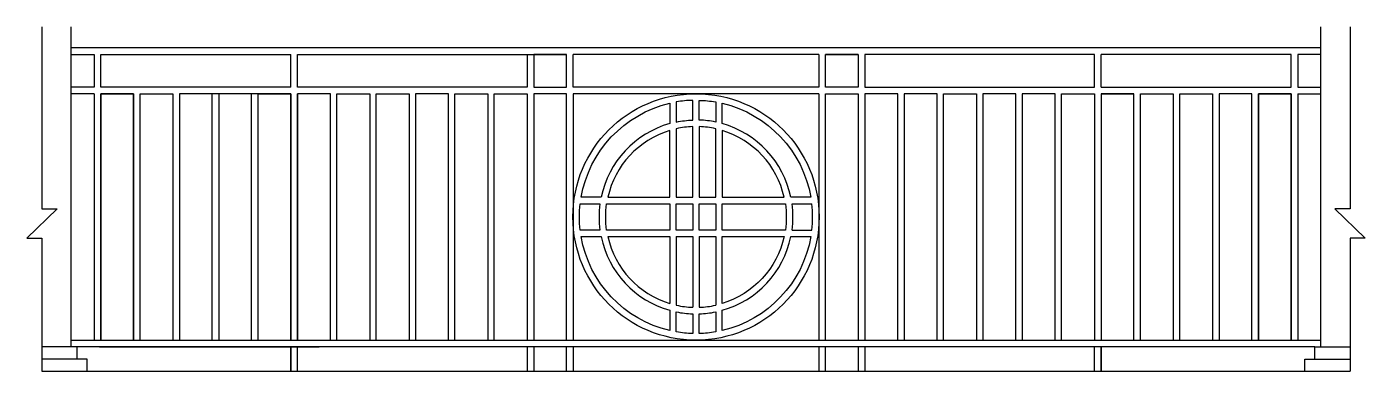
# Model space of a CAD drawing. Header units: metres. Extents: x 297 to 4379, y 388 to 1437.
import ezdxf

# ---------------------------------------------------------------- set-up
doc = ezdxf.new("R2010")
doc.units = ezdxf.units.M
for name, color, linetype in [('2', 2, 'Continuous'), ('3', 3, 'Continuous'), ('4', 4, 'Continuous'), ('7', 7, 'Continuous')]:
    doc.layers.add(name, color=color, linetype=linetype)

msp = doc.modelspace()

# ---------------------------------------------------------------- linework, layer by layer
at = {"layer": '2'}
msp.add_line((343.63, 387.52), (4332.46, 387.52), dxfattribs=at)
for points in [[(481.93, 387.52), (481.93, 424.11), (451.47, 424.11), (451.47, 461.99), (433.04, 461.99), (433.04, 1437.04)], [(4194.15, 387.52), (4194.15, 424.11), (4224.61, 424.11), (4224.61, 461.99), (4243.04, 461.99), (4243.04, 1437.04)]]:
    msp.add_lwpolyline(points, dxfattribs=at)
at = {"layer": '3'}
for p, q in [((1823.04, 387.52), (1823.04, 387.52)), ((2853.04, 387.52), (2853.04, 387.52))]:
    msp.add_line(p, q, dxfattribs=at)
for points in [[(343.63, 1437.04), (343.63, 882.08), (389.93, 882.08), (297.32, 792.97), (343.63, 792.97), (343.63, 387.52)], [(4332.46, 1437.04), (4332.46, 882.08), (4286.15, 882.08), (4378.77, 792.97), (4332.46, 792.97), (4332.46, 387.52)]]:
    msp.add_lwpolyline(points, dxfattribs=at)
at = {"layer": '4'}
for p, q in [((4243.04, 1373.05), (433.04, 1373.05)), ((433.04, 461.99), (343.63, 461.99)), ((4243.04, 461.99), (4332.46, 461.99)), ((451.47, 424.11), (343.63, 424.11)), ((4224.61, 424.11), (4332.46, 424.11))]:
    msp.add_line(p, q, dxfattribs=at)
at = {"layer": '7'}
for p, q in [((433.04, 1353.05), (503.04, 1353.05)), ((523.04, 1353.05), (1103.04, 1353.05)), ((523.04, 1253.05), (523.04, 1353.05)), ((1103.04, 1253.05), (1103.04, 1353.05)), ((1123.04, 1353.05), (1943.04, 1353.05)), ((1123.04, 1253.05), (1123.04, 1353.05)), ((2713.04, 1353.05), (1963.04, 1353.05)), ((2833.04, 1353.05), (2733.04, 1353.05)), ((3553.04, 1353.05), (2853.04, 1353.05)), ((3553.04, 1253.05), (3553.04, 1353.05)), ((4153.04, 1353.05), (3573.04, 1353.05)), ((3573.04, 1253.05), (3573.04, 1353.05)), ((4153.04, 1253.05), (4153.04, 1353.05)), ((4243.04, 1353.05), (4173.04, 1353.05)), ((503.04, 1253.05), (433.04, 1253.05)), ((503.04, 1233.05), (433.04, 1233.05)), ((503.04, 1233.05), (503.04, 481.99)), ((1103.04, 1253.05), (523.04, 1253.05)), ((1103.04, 1233.05), (784.39, 1233.05)), ((1103.04, 481.99), (1103.04, 1233.05)), ((1103.04, 1233.05), (1103.04, 481.99)), ((1123.04, 481.99), (1123.04, 1233.05)), ((1963.04, 1233.05), (1963.04, 481.99)), ((2713.04, 1233.05), (1963.04, 1233.05)), ((2713.04, 1233.05), (2713.04, 481.99)), ((3573.04, 1253.05), (3673.04, 1253.05)), ((3573.04, 1233.05), (3673.04, 1233.05)), ((3673.04, 1253.05), (4153.04, 1253.05)), ((3693.04, 1233.05), (3793.04, 1233.05)), ((3813.04, 1233.05), (3891.69, 1233.05)), ((4173.04, 1233.05), (4173.04, 481.99)), ((4173.04, 1233.05), (4243.04, 1233.05)), ((2630.85, 897.52), (2691.32, 897.52)), ((2630.85, 817.52), (2691.32, 817.52)), ((2069.12, 797.52), (2258.04, 797.52)), ((2258.04, 797.52), (2258.04, 593.86)), ((2278.04, 797.52), (2278.04, 588.6)), ((2278.04, 797.52), (2328.04, 797.52)), ((2328.04, 797.52), (2328.04, 582.17)), ((2348.04, 797.52), (2348.04, 582.17)), ((2348.04, 797.52), (2398.04, 797.52)), ((2398.04, 797.52), (2398.04, 588.6)), ((2258.04, 573.03), (2258.04, 511.11)), ((433.04, 481.99), (4243.04, 481.99)), ((4224.61, 461.99), (451.47, 461.99)), ((518.91, 461.99), (1188.91, 461.99)), ((1103.04, 461.99), (1103.04, 387.52)), ((1103.04, 387.52), (1103.04, 461.99)), ((1123.04, 387.52), (1123.04, 461.99)), ((1823.04, 461.99), (1823.04, 387.52)), ((1843.04, 461.99), (1843.04, 387.52)), ((1943.04, 387.52), (1943.04, 461.99)), ((1963.04, 461.99), (1963.04, 387.52)), ((2713.04, 461.99), (2713.04, 387.52)), ((2733.04, 387.52), (2733.04, 461.99)), ((2833.04, 461.99), (2833.04, 387.52)), ((2853.04, 461.99), (2853.04, 387.52)), ((3553.04, 387.52), (3553.04, 461.99)), ((3573.04, 387.52), (3573.04, 461.99)), ((3573.04, 461.99), (3573.04, 387.52))]:
    msp.add_line(p, q, dxfattribs=at)
for points in [[(503.04, 1353.05), (503.04, 1353.05), (503.04, 1253.05), (453.04, 1253.05)], [(1823.04, 1353.05), (1823.04, 1253.05), (1123.04, 1253.05)], [(2713.04, 1353.05), (2713.04, 1253.05), (1963.04, 1253.05), (1963.04, 1353.05)], [(2853.04, 1353.05), (2853.04, 1253.05), (3553.04, 1253.05)], [(4173.04, 1353.05), (4173.04, 1353.05), (4173.04, 1253.05), (4243.04, 1253.05)], [(523.04, 481.99), (523.04, 1233.05), (623.04, 1233.05), (623.04, 481.99)], [(623.04, 481.99), (623.04, 1233.05), (523.04, 1233.05), (523.04, 481.99)], [(643.04, 481.99), (643.04, 1233.05), (743.04, 1233.05), (743.04, 481.99)], [(863.04, 481.99), (863.04, 1233.05), (763.04, 1233.05), (763.04, 481.99)], [(983.04, 481.99), (983.04, 1233.05), (883.04, 1233.05), (883.04, 481.99)], [(1003.04, 481.99), (1003.04, 1233.05), (1103.04, 1233.05), (1103.04, 481.99)], [(1223.04, 481.99), (1223.04, 1233.05), (1123.04, 1233.05), (1123.04, 481.99)], [(1243.04, 481.99), (1243.04, 1233.05), (1343.04, 1233.05), (1343.04, 481.99)], [(1363.04, 481.99), (1363.04, 1233.05), (1463.04, 1233.05), (1463.04, 481.99)], [(1583.04, 481.99), (1583.04, 1233.05), (1483.04, 1233.05), (1483.04, 481.99)], [(1603.04, 481.99), (1603.04, 1233.05), (1703.04, 1233.05), (1703.04, 481.99)], [(1723.04, 481.99), (1723.04, 1233.05), (1823.04, 1233.05), (1823.04, 481.99)], [(1943.04, 481.99), (1943.04, 1233.05), (1843.04, 1233.05), (1843.04, 481.99)], [(2733.04, 481.99), (2733.04, 1233.05), (2833.04, 1233.05), (2833.04, 481.99)], [(2953.04, 481.99), (2953.04, 1233.05), (2853.04, 1233.05), (2853.04, 481.99)], [(3073.04, 481.99), (3073.04, 1233.05), (2973.04, 1233.05), (2973.04, 481.99)], [(3093.04, 481.99), (3093.04, 1233.05), (3193.04, 1233.05), (3193.04, 481.99)], [(3313.04, 481.99), (3313.04, 1233.05), (3213.04, 1233.05), (3213.04, 481.99)], [(3433.04, 481.99), (3433.04, 1233.05), (3333.04, 1233.05), (3333.04, 481.99)], [(3453.04, 481.99), (3453.04, 1233.05), (3553.04, 1233.05), (3553.04, 481.99)], [(3673.04, 481.99), (3673.04, 1233.05), (3573.04, 1233.05), (3573.04, 481.99)], [(3693.04, 481.99), (3693.04, 1233.05), (3793.04, 1233.05), (3793.04, 481.99)], [(3813.04, 481.99), (3813.04, 1233.05), (3913.04, 1233.05), (3913.04, 481.99)], [(4033.04, 481.99), (4033.04, 1233.05), (3933.04, 1233.05), (3933.04, 481.99)], [(4053.04, 481.99), (4053.04, 1233.05), (4153.04, 1233.05), (4153.04, 481.99)], [(4153.04, 481.99), (4153.04, 1233.05), (4053.04, 1233.05), (4053.04, 481.99)]]:
    msp.add_lwpolyline(points, dxfattribs=at)
for points in [[(1943.04, 1353.05), (1843.04, 1353.05), (1843.04, 1253.05), (1943.04, 1253.05)], [(2733.04, 1353.05), (2833.04, 1353.05), (2833.04, 1253.05), (2733.04, 1253.05)], [(2278.04, 897.52), (2328.04, 897.52), (2328.04, 817.52), (2278.04, 817.52)], [(2348.04, 817.52), (2348.04, 897.52), (2398.04, 897.52), (2398.04, 817.52)]]:
    msp.add_lwpolyline(points, close=True, dxfattribs=at)
for points in [[(2258.04, 1203.94), (2258.04, 1142.02, 0.28), (2048.67, 917.52), (1987.61, 917.52, -0.3)], [(2328.04, 1152.88), (2328.04, 1212.91, 0.04), (2278.04, 1207.95), (2278.04, 1146.9, -0.04)], [(2348.04, 1212.91, -0.04), (2398.04, 1207.95), (2398.04, 1146.9, 0.04), (2348.04, 1152.88)], [(2418.04, 1203.94, -0.3), (2688.47, 917.52), (2627.42, 917.52, 0.28), (2418.04, 1142.02)], [(2258.04, 917.52), (2258.04, 1121.18, 0.27), (2069.12, 917.52)], [(2328.04, 917.52), (2328.04, 1132.87, 0.05), (2278.04, 1126.44), (2278.04, 917.52)], [(2398.04, 917.52), (2398.04, 1126.44, 0.05), (2348.04, 1132.87), (2348.04, 917.52)], [(2606.96, 917.52, 0.27), (2418.04, 1121.18), (2418.04, 917.52)], [(1984.77, 897.52), (2045.23, 897.52, 0.07), (2045.23, 817.52), (1984.77, 817.52, -0.06)], [(2065.43, 817.52, -0.07), (2065.43, 897.52), (2258.04, 897.52), (2258.04, 817.52)], [(2418.04, 897.52), (2610.65, 897.52, -0.07), (2610.65, 817.52), (2418.04, 817.52)], [(2418.04, 593.86), (2418.04, 797.52), (2606.96, 797.52, -0.27)], [(2418.04, 573.03, 0.28), (2627.42, 797.52), (2688.47, 797.52, -0.3), (2418.04, 511.11)], [(2278.04, 507.09), (2278.04, 568.15, 0.04), (2328.04, 562.16), (2328.04, 502.13, -0.04)], [(2348.04, 502.13), (2348.04, 562.16, 0.04), (2398.04, 568.15), (2398.04, 507.09, -0.04)]]:
    msp.add_lwpolyline(points, format="xyb", close=True, dxfattribs=at)
msp.add_lwpolyline([(2258.04, 511.11, -0.3), (1987.61, 797.52), (2048.67, 797.52, 0.28), (2258.04, 573.03)], format="xyb", dxfattribs=at)
msp.add_circle((2338.04, 857.52), 375.53, dxfattribs=at)
for radius, start, end in [(295.53, 352.22, 7.78), (355.53, 353.54, 6.46), (275.53, 192.58, 253.12), (275.53, 257.42, 267.92), (275.53, 272.08, 282.58)]:
    msp.add_arc((2338.04, 857.52), radius, start, end, dxfattribs=at)

doc.saveas('drawing.dxf')
